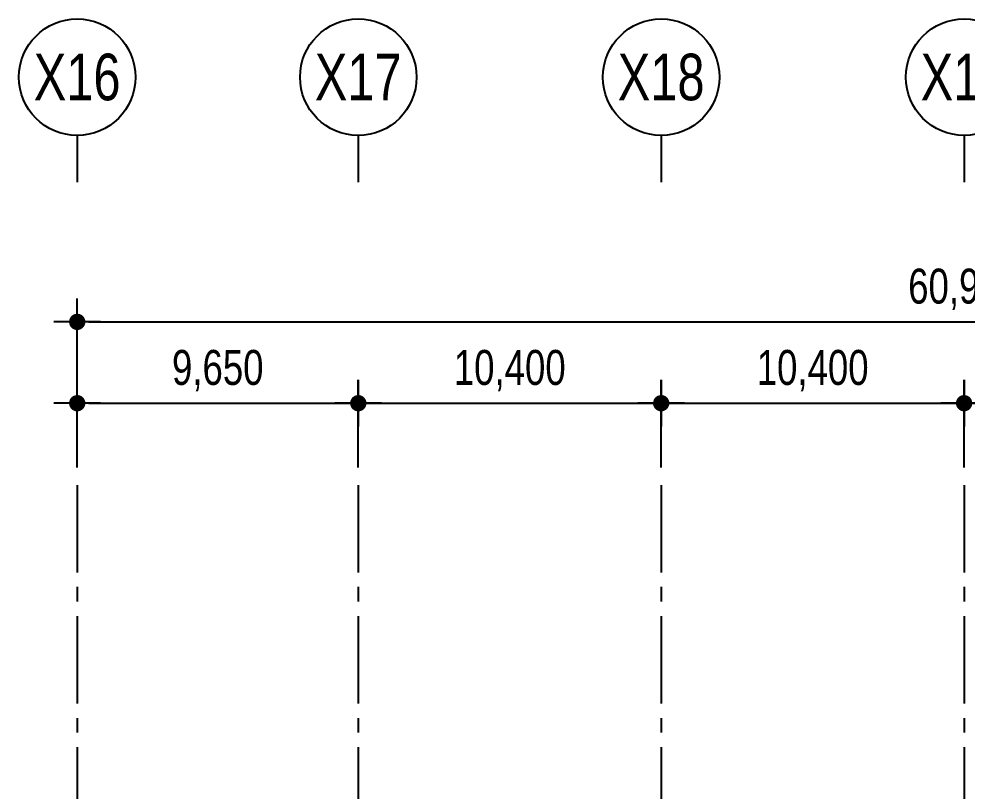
# Model space of a CAD drawing. Header units: millimetres. Extents: x 10000 to 302800, y 6800 to 229018.
# Drawn here: x 177328 to 209878, y 52971 to 79478 of the extents above; entities that cross this region are included whole.
import ezdxf
from ezdxf.enums import TextEntityAlignment as Align

# ---------------------------------------------------------------- set-up
doc = ezdxf.new("R2010")
doc.units = ezdxf.units.MM
doc.header["$LTSCALE"] = 400
doc.header["$MEASUREMENT"] = 0
doc.linetypes.add('X-GRID_5~ROOF$0$CENTER2', pattern=[1.125, 0.75, -0.125, 0.125, -0.125])
doc.layers.get('0').update_dxf_attribs({"linetype": 'CONTINUOUS'})
for name, color, linetype in [('A-DIM1', 7, 'CONTINUOUS'), ('A-SYM', 7, 'CONTINUOUS'), ('A-TXT1', 3, 'CONTINUOUS'), ('X-GRID_5~ROOF$0$A-CEN1', 1, 'X-GRID_5~ROOF$0$CENTER2')]:
    doc.layers.add(name, color=color, linetype=linetype)
doc.styles.add('Heerim', font='', dxfattribs={"width": 0.8})
doc.styles.add('Hrtext', font='', dxfattribs={"width": 0.8})
doc.styles.get('Heerim').set_extended_font_data('Dotum')
doc.styles.get('Hrtext').set_extended_font_data('Dotum')
doc.dimstyles.new('HEERIM(Ext)', dxfattribs={"dimtxt": 3, "dimasz": 1, "dimexe": 2, "dimexo": 1.5, "dimgap": 1, "dimtad": 1, "dimdec": 0, "dimzin": 0, "dimdsep": 46, "dimlunit": 6, "dimtxsty": 'Hrtext', "dimblk": 'dotdim1', "dimcen": 1, "dimdle": 2, "dimclrd": 256, "dimclre": 256, "dimclrt": 3, "dimadec": 0, "dimazin": 0, "dimtfac": 1, "dimtdec": 0, "dimtix": 1, "dimtmove": 2, "dimatfit": 3, "dimldrblk": 'dotdim1', "dimfxl": 2, "dimtolj": 1, "dimtzin": 0, "dimlwd": -1, "dimarcsym": 0})

# ---------------------------------------------------------------- blocks, each defined once
blk = doc.blocks.new('X-GRID_5~ROOF')
at = {"layer": 'X-GRID_5~ROOF$0$A-CEN1', "ltscale": 10}
for p, q in [((174549, 81871), (174549, 33068)), ((184199, 81871), (184199, 33068)), ((194599, 81871), (194599, 33068)), ((204999, 81871), (204999, 33068))]:
    blk.add_line(p, q, dxfattribs=at)
blk = doc.blocks.new('X-BASE-9F')
blk.add_blockref('X-GRID_5~ROOF', (0, 0))
blk = doc.blocks.new('*U77')
for q in [(0, 0), (0, 2)]:
    blk.add_line((0, 4), q)
blk.add_circle((0, 9), 5)
at = {"style": 'Heerim', "width": 0.8}
blk.add_attdef('NO', text='', height=4, dxfattribs=at).set_placement((-0.006, 9.018), align=Align.MIDDLE_CENTER)
blk = doc.blocks.new('dotdim1')
at = {"layer": 'A-DIM1'}
for p, q in [((0, 2), (0, -2)), ((-2, 0), (2, 0))]:
    blk.add_line(p, q, dxfattribs=at)
at = {"layer": 'A-DIM1', "const_width": 0.7}
blk.add_lwpolyline([(0.35, 0, 1), (-0.35, 0, 1)], format="xyb", close=True, dxfattribs=at)
blk = doc.blocks.new('*D37')
at = {"layer": 'A-DIM1', "lineweight": -2, "transparency": 16777216}
for p, q in [((105350, -23500), (105350, -20492)), ((115750, -23500), (115750, -20492))]:
    blk.add_line(p, q, dxfattribs=at)
at = {"layer": 'A-DIM1', "transparency": 16777216}
blk.add_line((105750, -21292), (115350, -21292), dxfattribs=at)
at = {"layer": 'A-DIM1', "transparency": 16777216, "xscale": 400, "yscale": 400, "zscale": 400, "rotation": 180}
blk.add_blockref('dotdim1', (105350, -21292), dxfattribs=at)
at = {"layer": 'A-DIM1', "transparency": 16777216, "xscale": 400, "yscale": 400, "zscale": 400}
blk.add_blockref('dotdim1', (115750, -21292), dxfattribs=at)
at = {"layer": 'A-DIM1', "color": 3, "transparency": 16777216, "insert": (110550, -20176), "char_height": 1200, "attachment_point": 5, "style": 'Hrtext'}
blk.add_mtext('\\A1;10,400', dxfattribs=at)
blk = doc.blocks.new('*D38')
at = {"layer": 'A-DIM1', "lineweight": -2, "transparency": 16777216}
for p, q in [((115750, -23500), (115750, -20492)), ((126150, -23500), (126150, -20492))]:
    blk.add_line(p, q, dxfattribs=at)
at = {"layer": 'A-DIM1', "transparency": 16777216}
blk.add_line((116150, -21292), (125750, -21292), dxfattribs=at)
at = {"layer": 'A-DIM1', "transparency": 16777216, "xscale": 400, "yscale": 400, "zscale": 400, "rotation": 180}
blk.add_blockref('dotdim1', (115750, -21292), dxfattribs=at)
at = {"layer": 'A-DIM1', "transparency": 16777216, "xscale": 400, "yscale": 400, "zscale": 400}
blk.add_blockref('dotdim1', (126150, -21292), dxfattribs=at)
at = {"layer": 'A-DIM1', "color": 3, "transparency": 16777216, "insert": (120950, -20176), "char_height": 1200, "attachment_point": 5, "style": 'Hrtext'}
blk.add_mtext('\\A1;10,400', dxfattribs=at)
blk = doc.blocks.new('*D39')
at = {"layer": 'A-DIM1', "lineweight": -2, "transparency": 16777216}
for p, q in [((126150, -23500), (126150, -20492)), ((136550, -23500), (136550, -20492))]:
    blk.add_line(p, q, dxfattribs=at)
at = {"layer": 'A-DIM1', "transparency": 16777216}
blk.add_line((126550, -21292), (136150, -21292), dxfattribs=at)
at = {"layer": 'A-DIM1', "transparency": 16777216, "xscale": 400, "yscale": 400, "zscale": 400, "rotation": 180}
blk.add_blockref('dotdim1', (126150, -21292), dxfattribs=at)
at = {"layer": 'A-DIM1', "transparency": 16777216, "xscale": 400, "yscale": 400, "zscale": 400}
blk.add_blockref('dotdim1', (136550, -21292), dxfattribs=at)
at = {"layer": 'A-DIM1', "color": 3, "transparency": 16777216, "insert": (131350, -20176), "char_height": 1200, "attachment_point": 5, "style": 'Hrtext'}
blk.add_mtext('\\A1;10,400', dxfattribs=at)
blk = doc.blocks.new('*D35')
at = {"layer": 'A-DIM1', "lineweight": -2, "transparency": 16777216}
for p, q in [((95700, -23500), (95700, -20492)), ((105350, -23500), (105350, -20492))]:
    blk.add_line(p, q, dxfattribs=at)
at = {"layer": 'A-DIM1', "transparency": 16777216}
blk.add_line((96100, -21292), (104950, -21292), dxfattribs=at)
at = {"layer": 'A-DIM1', "transparency": 16777216, "xscale": 400, "yscale": 400, "zscale": 400, "rotation": 180}
blk.add_blockref('dotdim1', (95700, -21292), dxfattribs=at)
at = {"layer": 'A-DIM1', "transparency": 16777216, "xscale": 400, "yscale": 400, "zscale": 400}
blk.add_blockref('dotdim1', (105350, -21292), dxfattribs=at)
at = {"layer": 'A-DIM1', "color": 3, "transparency": 16777216, "insert": (100525, -20176), "char_height": 1200, "attachment_point": 5, "style": 'Hrtext'}
blk.add_mtext('\\A1;9,650', dxfattribs=at)
blk = doc.blocks.new('*D36')
at = {"layer": 'A-DIM1', "lineweight": -2, "transparency": 16777216}
for p, q in [((95700, -23500), (95700, -17700)), ((156600, -23500), (156600, -17700))]:
    blk.add_line(p, q, dxfattribs=at)
at = {"layer": 'A-DIM1', "transparency": 16777216}
blk.add_line((96100, -18500), (156200, -18500), dxfattribs=at)
at = {"layer": 'A-DIM1', "transparency": 16777216, "xscale": 400, "yscale": 400, "zscale": 400, "rotation": 180}
blk.add_blockref('dotdim1', (95700, -18500), dxfattribs=at)
at = {"layer": 'A-DIM1', "transparency": 16777216, "xscale": 400, "yscale": 400, "zscale": 400}
blk.add_blockref('dotdim1', (156600, -18500), dxfattribs=at)
at = {"layer": 'A-DIM1', "color": 3, "transparency": 16777216, "insert": (126150, -17384), "char_height": 1200, "attachment_point": 5, "style": 'Hrtext'}
blk.add_mtext('\\A1;60,900', dxfattribs=at)
blk = doc.blocks.new('TOWER DIM')
at = {"layer": 'A-SYM', "xscale": 400, "yscale": 400, "zscale": 400}
for p, values in [((95700, -13700), {'NO': 'X16'}), ((105350, -13700), {'NO': 'X17'}), ((115750, -13700), {'NO': 'X18'}), ((126150, -13700), {'NO': 'X19'})]:
    blk.add_blockref('*U77', p, dxfattribs=at).add_auto_attribs(values)
at = {"layer": 'A-DIM1'}
for base, p1, p2, picture, middle in [((156600, -18500), (95700, -24100), (156600, -24100), '*D36', (126150, -17383.6)), ((105350, -21292), (95700, -24100), (105350, -24100), '*D35', (100525, -20175.6)), ((115750, -21292), (105350, -24100), (115750, -24100), '*D37', (110550, -20175.6)), ((126150, -21292), (115750, -24100), (126150, -24100), '*D38', (120950, -20175.6)), ((136550, -21292), (126150, -24100), (136550, -24100), '*D39', (131350, -20175.6))]:
    dim = blk.add_linear_dim(base=base, p1=p1, p2=p2, dimstyle='HEERIM(Ext)', override={"dimscale": 400}, dxfattribs=at)
    dim.commit()
    dim.dimension.update_dxf_attribs({"geometry": picture, "text_midpoint": middle})

msp = doc.modelspace()

# ---------------------------------------------------------------- block references
at = {"layer": 'A-TXT1'}
msp.add_blockref('X-BASE-9F', (4779, -18394), dxfattribs=at)

# ---------------------------------------------------------------- next in the draw order: block references
at = {"layer": 'A-DIM1'}
msp.add_blockref('TOWER DIM', (83628, 87578), dxfattribs=at)

doc.saveas('drawing.dxf')
